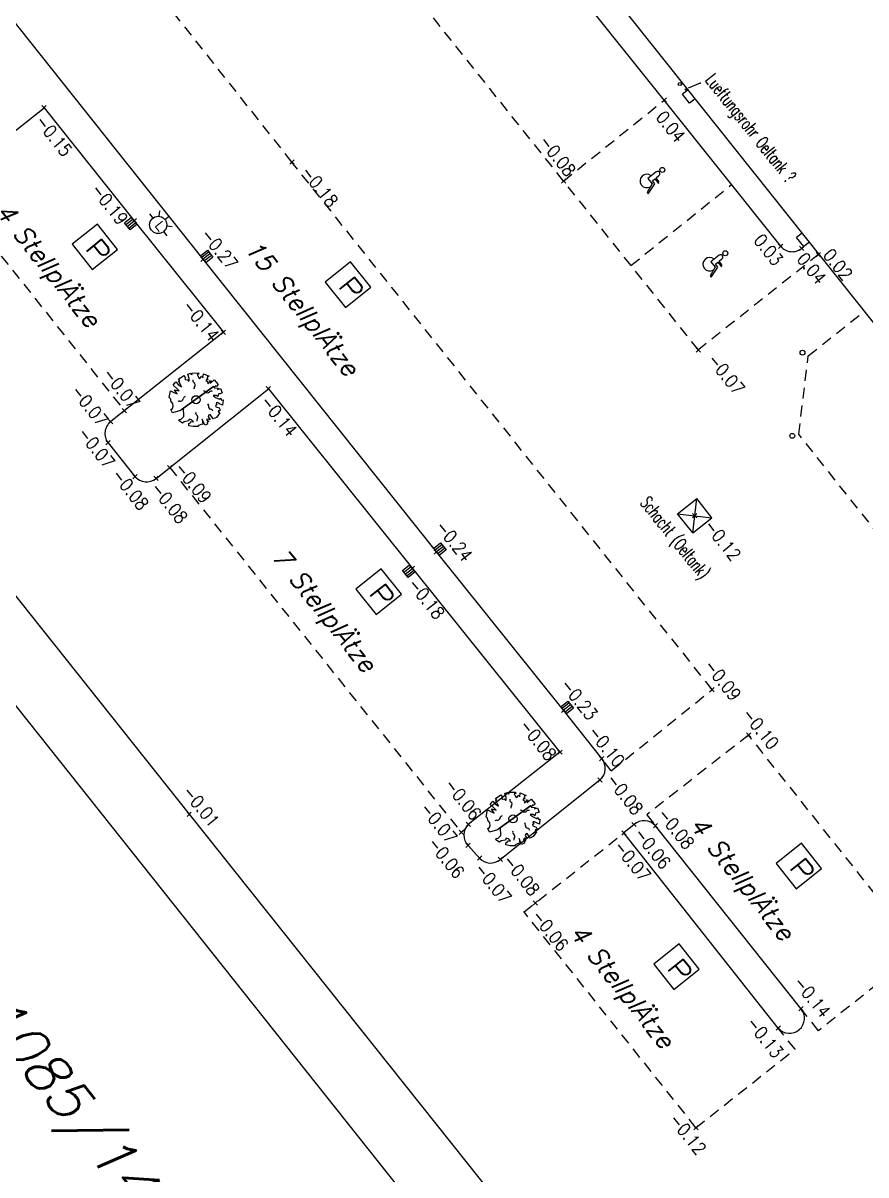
# Model space of a CAD drawing. Extents: x 3463485 to 3463732, y 5485922 to 5486179.
# Drawn here: x 3463561.77 to 3463591.05, y 5486040.17 to 5486080.2 of the extents above; entities that cross this region are included whole.
import ezdxf

# ---------------------------------------------------------------- set-up
doc = ezdxf.new("R2010")
doc.units = 0
doc.linetypes.add('AUSGEZOGEN', pattern=[0])
doc.linetypes.add('GESTRICHELT1', pattern=[0.625, 0.375, -0.25])
for name, color, linetype in [('22', 2, 'AUSGEZOGEN'), ('AUFNAHME_270513', 2, 'AUSGEZOGEN'), ('FLST_NR', 2, 'AUSGEZOGEN'), ('GEBÄUDE_BESCHRIEB', 2, 'AUSGEZOGEN'), ('GRENZEN_FLURST_NR', 2, 'AUSGEZOGEN')]:
    doc.layers.add(name, color=color, linetype=linetype)
doc.styles.get("Standard").update_dxf_attribs({"font": 'ROMANS'})

msp = doc.modelspace()

# ---------------------------------------------------------------- linework, layer by layer
at = {"layer": '22', "color": 5}
for p, q in [((3463564.35302, 5486073.21481), (3463563.47257, 5486072.5145)), ((3463565.05333, 5486072.33436), (3463564.35302, 5486073.21481)), ((3463563.47257, 5486072.5145), (3463564.17288, 5486071.63405)), ((3463564.17288, 5486071.63405), (3463565.05333, 5486072.33436)), ((3463573.14469, 5486071.90231), (3463572.26424, 5486071.202)), ((3463573.845, 5486071.02186), (3463573.14469, 5486071.90231)), ((3463572.26424, 5486071.202), (3463572.96454, 5486070.32155)), ((3463572.96454, 5486070.32155), (3463573.845, 5486071.02186)), ((3463574.21406, 5486061.22868), (3463573.33361, 5486060.52838)), ((3463574.91437, 5486060.34823), (3463574.21406, 5486061.22868)), ((3463573.33361, 5486060.52838), (3463574.03392, 5486059.64793)), ((3463574.03392, 5486059.64793), (3463574.91437, 5486060.34823)), ((3463588.81136, 5486051.69397), (3463587.9309, 5486050.99367)), ((3463589.51166, 5486050.81352), (3463588.81136, 5486051.69397)), ((3463587.9309, 5486050.99367), (3463588.63121, 5486050.11322)), ((3463588.63121, 5486050.11322), (3463589.51166, 5486050.81352)), ((3463584.56136, 5486048.19397), (3463583.6809, 5486047.49367)), ((3463585.26166, 5486047.31352), (3463584.56136, 5486048.19397)), ((3463583.6809, 5486047.49367), (3463584.38121, 5486046.61322)), ((3463584.38121, 5486046.61322), (3463585.26166, 5486047.31352))]:
    msp.add_line(p, q, dxfattribs=at)
at = {"layer": 'AUFNAHME_270513', "color": 1, "linetype": 'GESTRICHELT1'}
for p, q in [((3463571.10865, 5486075.37141, -0.183), (3463561.84597, 5486087.07949)), ((3463580.54535, 5486074.71373), (3463574.38695, 5486082.43063)), ((3463580.54535, 5486074.71373), (3463584.04283, 5486077.52627, 0.036)), ((3463585.70774, 5486057.03931, -0.094), (3463571.10865, 5486075.37141, -0.183)), ((3463559.06748, 5486074.55167, -0.101), (3463565.28931, 5486066.72933, -0.071)), ((3463585.22843, 5486068.84525, -0.074), (3463580.54535, 5486074.71373)), ((3463582.88689, 5486071.77949), (3463586.3815, 5486074.58972)), ((3463589.4164, 5486072.17121), (3463585.22843, 5486068.84525, -0.074)), ((3463589.04849, 5486068.63694), (3463590.99689, 5486070.18415)), ((3463588.71615, 5486065.91277), (3463589.04849, 5486068.63694)), ((3463593.09091, 5486060.4036), (3463588.71615, 5486065.91277)), ((3463566.86175, 5486064.754), (3463576.99141, 5486052.07158, -0.069)), ((3463582.20504, 5486054.21769), (3463585.70774, 5486057.03931, -0.094)), ((3463586.97329, 5486055.45464), (3463583.43262, 5486052.68846)), ((3463592.92479, 5486047.97055, -0.17), (3463586.97329, 5486055.45464)), ((3463582.20504, 5486054.21769), (3463581.87346, 5486054.63737, -0.104)), ((3463583.43262, 5486052.68846), (3463583.73957, 5486052.30246, -0.075)), ((3463577.11721, 5486052.17206), (3463576.99141, 5486052.07158, -0.069)), ((3463579.17434, 5486049.30622), (3463582.64002, 5486052.05271, -0.069)), ((3463585.14495, 5486041.80936, -0.12), (3463579.17434, 5486049.30622)), ((3463592.92479, 5486047.97055, -0.17), (3463589.40245, 5486045.18106)), ((3463589.40245, 5486045.18106), (3463588.79157, 5486045.94927, -0.137)), ((3463588.58597, 5486044.53446), (3463588.00145, 5486045.27354, -0.129)), ((3463585.14495, 5486041.80936, -0.12), (3463588.58597, 5486044.53446))]:
    msp.add_line(p, q, dxfattribs=at)
at = {"layer": 'AUFNAHME_270513', "color": 1}
for p, q in [((3463568.02392, 5486071.99658), (3463558.7477, 5486083.66706)), ((3463584.04283, 5486077.52627, 0.036), (3463579.41979, 5486083.30321)), ((3463585.2955, 5486078.11442), (3463584.87883, 5486077.94255)), ((3463584.86908, 5486077.8883), (3463584.67342, 5486077.73267)), ((3463584.92242, 5486077.41962), (3463584.67342, 5486077.73267)), ((3463559.35325, 5486074.76107, -0.088), (3463562.49876, 5486077.25788, -0.154)), ((3463562.42376, 5486077.18288), (3463562.57376, 5486077.33288)), ((3463562.57376, 5486077.18288), (3463562.42376, 5486077.33288)), ((3463562.49876, 5486077.25788, -0.154), (3463565.63243, 5486073.33095, -0.193)), ((3463583.96783, 5486077.45127), (3463584.11783, 5486077.60127)), ((3463584.11783, 5486077.45127), (3463583.96783, 5486077.60127)), ((3463588.08968, 5486072.44483, 0.027), (3463584.04283, 5486077.52627, 0.036)), ((3463585.11808, 5486077.57525), (3463584.92242, 5486077.41962)), ((3463571.03365, 5486075.29641), (3463571.18365, 5486075.44641)), ((3463571.18365, 5486075.29641), (3463571.03365, 5486075.44641)), ((3463583.76198, 5486075.03449), (3463583.47216, 5486074.80397)), ((3463583.75924, 5486074.82295), (3463583.85855, 5486074.90194)), ((3463583.85103, 5486074.699), (3463583.75924, 5486074.82295)), ((3463580.47035, 5486074.63873), (3463580.62035, 5486074.78873)), ((3463580.62035, 5486074.63873), (3463580.47035, 5486074.78873)), ((3463583.61904, 5486074.61931), (3463583.44837, 5486074.31037)), ((3463583.47216, 5486074.80397), (3463583.61904, 5486074.61931)), ((3463583.48427, 5486074.26523), (3463583.71947, 5486074.61813)), ((3463583.6351, 5486074.72421), (3463583.7141, 5486074.78704)), ((3463583.71947, 5486074.61813), (3463583.6351, 5486074.72421)), ((3463583.7141, 5486074.78704), (3463583.83976, 5486074.62905)), ((3463583.83976, 5486074.62905), (3463583.85483, 5486074.67594)), ((3463583.44837, 5486074.31037), (3463583.48427, 5486074.26523)), ((3463566.49638, 5486073.48675), (3463566.51761, 5486073.67304)), ((3463565.29081, 5486073.25767), (3463565.53479, 5486073.45294)), ((3463565.48608, 5486073.01369), (3463565.29081, 5486073.25767)), ((3463565.33963, 5486073.19668), (3463565.58361, 5486073.39194)), ((3463565.38845, 5486073.13568), (3463565.63243, 5486073.33095)), ((3463565.43726, 5486073.07469), (3463565.68124, 5486073.26995)), ((3463565.73006, 5486073.20896), (3463565.48608, 5486073.01369)), ((3463565.63243, 5486073.33095), (3463565.53479, 5486073.45294)), ((3463565.55743, 5486073.25595), (3463565.70743, 5486073.40595)), ((3463565.70743, 5486073.25595), (3463565.55743, 5486073.40595)), ((3463565.63243, 5486073.33095, -0.193), (3463568.73111, 5486069.45925)), ((3463565.63243, 5486073.33095), (3463565.73006, 5486073.20896)), ((3463566.15894, 5486073.57021), (3463566.27566, 5486073.42347)), ((3463566.69719, 5486073.37543), (3463566.84394, 5486073.49215)), ((3463566.64915, 5486072.95389), (3463566.76587, 5486072.80715)), ((3463566.76048, 5486073.15471), (3463566.94677, 5486073.13348)), ((3463588.83499, 5486072.90219), (3463588.63933, 5486072.74657)), ((3463588.01468, 5486072.36983), (3463588.16468, 5486072.51983)), ((3463588.16468, 5486072.36983), (3463588.01468, 5486072.51983)), ((3463588.88833, 5486072.43352), (3463588.63933, 5486072.74657)), ((3463588.73944, 5486072.29719), (3463588.88944, 5486072.44719)), ((3463588.88944, 5486072.29719), (3463588.73944, 5486072.44719)), ((3463588.81444, 5486072.37219, 0.036), (3463588.88957, 5486072.43195)), ((3463589.08398, 5486072.58914), (3463588.88833, 5486072.43352)), ((3463567.92669, 5486072.11889), (3463568.17133, 5486072.31334)), ((3463568.02392, 5486071.99658), (3463567.92669, 5486072.11889)), ((3463567.94892, 5486071.92158), (3463568.09892, 5486072.07158)), ((3463568.09892, 5486071.92158), (3463567.94892, 5486072.07158)), ((3463568.21994, 5486072.25218), (3463567.9753, 5486072.05774)), ((3463568.26855, 5486072.19102), (3463568.02392, 5486071.99658)), ((3463568.31716, 5486072.12986), (3463568.07253, 5486071.93542)), ((3463568.36578, 5486072.06871), (3463568.12114, 5486071.87426)), ((3463568.17133, 5486072.31334), (3463568.36578, 5486072.06871)), ((3463585.94948, 5486072.13866), (3463585.65966, 5486071.90814)), ((3463589.32496, 5486072.08315), (3463589.47496, 5486072.23315)), ((3463589.47496, 5486072.08315), (3463589.32496, 5486072.23315)), ((3463576.1282, 5486061.82039), (3463568.02392, 5486071.99658)), ((3463568.02392, 5486071.99658), (3463568.12114, 5486071.87426)), ((3463585.80654, 5486071.72348), (3463585.63587, 5486071.41454)), ((3463585.65966, 5486071.90814), (3463585.80654, 5486071.72348)), ((3463585.67177, 5486071.3694), (3463585.90697, 5486071.72229)), ((3463585.8226, 5486071.82838), (3463585.9016, 5486071.89121)), ((3463585.90697, 5486071.72229), (3463585.8226, 5486071.82838)), ((3463585.9016, 5486071.89121), (3463586.02726, 5486071.73322)), ((3463585.94674, 5486071.92711), (3463586.04605, 5486072.0061)), ((3463586.03853, 5486071.80317), (3463585.94674, 5486071.92711)), ((3463586.02726, 5486071.73322), (3463586.04233, 5486071.78011)), ((3463585.63587, 5486071.41454), (3463585.67177, 5486071.3694)), ((3463568.73111, 5486069.45925, -0.137), (3463564.81441, 5486066.35288, -0.074)), ((3463568.65611, 5486069.38425), (3463568.80611, 5486069.53425)), ((3463568.80611, 5486069.38425), (3463568.65611, 5486069.53425)), ((3463585.15343, 5486068.77025), (3463585.30343, 5486068.92025)), ((3463585.30343, 5486068.77025), (3463585.15343, 5486068.92025)), ((3463567.49395, 5486068.00578), (3463567.58531, 5486068.02971)), ((3463567.54052, 5486067.85051), (3463567.49395, 5486068.00578)), ((3463567.58531, 5486068.02971), (3463567.60623, 5486067.99262)), ((3463567.60623, 5486067.99262), (3463567.61213, 5486068.01166)), ((3463567.61213, 5486068.01166), (3463567.63287, 5486067.97482)), ((3463567.63027, 5486068.03795), (3463567.85929, 5486068.04585)), ((3463567.64163, 5486068.01048), (3463567.63027, 5486068.03795)), ((3463567.63287, 5486067.97482), (3463567.64163, 5486068.01048)), ((3463567.85929, 5486068.04585), (3463567.87156, 5486067.99574)), ((3463568.01106, 5486067.87742), (3463568.0311, 5486068.01434)), ((3463568.0311, 5486068.01434), (3463568.23726, 5486067.92863)), ((3463566.98556, 5486067.61476), (3463567.07166, 5486067.72974)), ((3463567.12576, 5486067.48755), (3463566.98556, 5486067.61476)), ((3463567.07166, 5486067.72974), (3463567.15776, 5486067.64028)), ((3463567.15776, 5486067.64028), (3463567.27625, 5486067.55484)), ((3463567.16738, 5486067.82435), (3463567.35813, 5486067.95078)), ((3463567.21371, 5486067.76526), (3463567.16738, 5486067.82435)), ((3463567.17707, 5486067.75484), (3463567.21371, 5486067.76526)), ((3463567.27625, 5486067.55484), (3463567.17707, 5486067.75484)), ((3463567.35813, 5486067.95078), (3463567.41248, 5486067.86441)), ((3463567.41248, 5486067.86441), (3463567.3829, 5486067.83807)), ((3463567.3829, 5486067.83807), (3463567.42019, 5486067.79941)), ((3463567.42019, 5486067.79941), (3463567.47605, 5486067.8139)), ((3463567.47605, 5486067.8139), (3463567.51606, 5486067.76243)), ((3463567.51606, 5486067.76243), (3463567.53921, 5486067.76587)), ((3463567.53921, 5486067.76587), (3463567.54052, 5486067.85051)), ((3463567.87156, 5486067.99574), (3463567.82086, 5486067.98771)), ((3463567.82086, 5486067.98771), (3463567.84925, 5486067.91436)), ((3463567.84925, 5486067.91436), (3463567.9028, 5486067.83998)), ((3463567.9028, 5486067.83998), (3463567.97565, 5486067.93488)), ((3463567.97565, 5486067.93488), (3463568.01106, 5486067.87742)), ((3463568.14864, 5486067.83603), (3463568.11812, 5486067.76339)), ((3463568.11812, 5486067.76339), (3463568.17903, 5486067.74134)), ((3463568.19107, 5486067.7921), (3463568.14864, 5486067.83603)), ((3463568.1889, 5486067.91484), (3463568.1601, 5486067.88163)), ((3463568.1601, 5486067.88163), (3463568.19107, 5486067.7921)), ((3463568.17903, 5486067.74134), (3463568.18226, 5486067.66904)), ((3463568.18226, 5486067.66904), (3463568.24475, 5486067.72343)), ((3463568.23726, 5486067.92863), (3463568.1889, 5486067.91484)), ((3463568.24475, 5486067.72343), (3463568.28416, 5486067.78566)), ((3463568.26646, 5486067.67144), (3463568.41144, 5486067.80205)), ((3463568.30269, 5486067.74237), (3463568.26646, 5486067.67144)), ((3463568.28416, 5486067.78566), (3463568.30269, 5486067.74237)), ((3463568.41144, 5486067.80205), (3463568.55078, 5486067.64105)), ((3463568.55078, 5486067.64105), (3463568.48787, 5486067.57583)), ((3463566.38745, 5486064.37519, -0.082), (3463570.29201, 5486067.49362, -0.138)), ((3463566.84227, 5486067.18607), (3463566.89318, 5486067.42512)), ((3463566.89318, 5486067.42512), (3463567.00325, 5486067.3639)), ((3463567.00325, 5486067.3639), (3463567.12252, 5486067.31278)), ((3463567.12252, 5486067.31278), (3463567.03462, 5486067.45623)), ((3463567.03462, 5486067.45623), (3463567.18779, 5486067.41897)), ((3463567.18779, 5486067.41897), (3463567.12576, 5486067.48755)), ((3463568.47625, 5486067.26276), (3463568.37666, 5486067.2609)), ((3463568.37666, 5486067.2609), (3463568.45073, 5486067.1913)), ((3463568.44515, 5486067.55932), (3463568.38353, 5486067.57052)), ((3463568.38353, 5486067.57052), (3463568.41276, 5486067.5526)), ((3463568.41276, 5486067.5526), (3463568.40432, 5486067.51968)), ((3463568.40432, 5486067.51968), (3463568.5506, 5486067.51343)), ((3463568.44972, 5486067.5979), (3463568.44515, 5486067.55932)), ((3463568.48787, 5486067.57583), (3463568.44972, 5486067.5979)), ((3463568.53699, 5486067.22247), (3463568.47625, 5486067.26276)), ((3463568.5506, 5486067.51343), (3463568.52439, 5486067.46638)), ((3463568.52439, 5486067.46638), (3463568.63097, 5486067.49845)), ((3463568.56303, 5486067.31681), (3463568.53699, 5486067.22247)), ((3463568.6187, 5486067.31741), (3463568.56303, 5486067.31681)), ((3463568.68403, 5486067.34844), (3463568.6187, 5486067.31741)), ((3463568.63097, 5486067.49845), (3463568.68403, 5486067.34844)), ((3463570.21701, 5486067.41862), (3463570.36701, 5486067.56862)), ((3463570.36701, 5486067.41862), (3463570.21701, 5486067.56862)), ((3463570.29201, 5486067.49362, -0.138), (3463575.29214, 5486061.2474)), ((3463565.21431, 5486066.65433), (3463565.36431, 5486066.80433)), ((3463565.36431, 5486066.65433), (3463565.21431, 5486066.80433)), ((3463566.8973, 5486067.1355), (3463566.84227, 5486067.18607)), ((3463566.90198, 5486067.06686), (3463566.8973, 5486067.1355)), ((3463566.90145, 5486066.77642), (3463566.96013, 5486066.80864)), ((3463566.96976, 5486066.97851), (3463566.90198, 5486067.06686)), ((3463566.96013, 5486066.80864), (3463566.98017, 5486066.88698)), ((3463566.98017, 5486066.88698), (3463566.96976, 5486066.97851)), ((3463567.34174, 5486066.81519), (3463567.23932, 5486066.73373)), ((3463567.35527, 5486066.53148), (3463567.34174, 5486066.81519)), ((3463568.45073, 5486067.1913), (3463568.59743, 5486067.1308)), ((3463568.49645, 5486066.9338), (3463568.45247, 5486066.91379)), ((3463568.45247, 5486066.91379), (3463568.46607, 5486066.86846)), ((3463568.46607, 5486066.86846), (3463568.58446, 5486066.82786)), ((3463568.5223, 5486067.01426), (3463568.47149, 5486067.00754)), ((3463568.47149, 5486067.00754), (3463568.49645, 5486066.9338)), ((3463568.59447, 5486066.97059), (3463568.5223, 5486067.01426)), ((3463568.58446, 5486066.82786), (3463568.60858, 5486066.78341)), ((3463568.69524, 5486066.92372), (3463568.59447, 5486066.97059)), ((3463568.59743, 5486067.1308), (3463568.63612, 5486067.16531)), ((3463568.63612, 5486067.16531), (3463568.65698, 5486067.09829)), ((3463568.65698, 5486067.09829), (3463568.7143, 5486067.10329)), ((3463568.7143, 5486067.10329), (3463568.69524, 5486066.92372)), ((3463564.73941, 5486066.27788), (3463564.88941, 5486066.42788)), ((3463564.88941, 5486066.27788), (3463564.73941, 5486066.42788)), ((3463566.96037, 5486066.65124), (3463566.90145, 5486066.77642)), ((3463567.23932, 5486066.73373), (3463566.96037, 5486066.65124)), ((3463567.17899, 5486066.38984), (3463567.19057, 5486066.42793)), ((3463567.19057, 5486066.42793), (3463567.26443, 5486066.44175)), ((3463567.26443, 5486066.44175), (3463567.35527, 5486066.53148)), ((3463567.53529, 5486066.44007), (3463567.51712, 5486066.3782)), ((3463567.61727, 5486066.41544), (3463567.53529, 5486066.44007)), ((3463567.69272, 5486066.34568), (3463567.61727, 5486066.41544)), ((3463568.07758, 5486066.22403), (3463567.99464, 5486066.43359)), ((3463567.99464, 5486066.43359), (3463568.01034, 5486066.2664)), ((3463568.19079, 5486066.438), (3463568.14561, 5486066.42203)), ((3463568.14561, 5486066.42203), (3463568.21983, 5486066.35442)), ((3463568.26736, 5486066.41468), (3463568.19079, 5486066.438)), ((3463568.21221, 5486066.57108), (3463568.1954, 5486066.53338)), ((3463568.1954, 5486066.53338), (3463568.26736, 5486066.41468)), ((3463568.26971, 5486066.59998), (3463568.21221, 5486066.57108)), ((3463568.37702, 5486066.44388), (3463568.26971, 5486066.59998)), ((3463568.48269, 5486066.49499), (3463568.37702, 5486066.44388)), ((3463568.59839, 5486066.66036), (3463568.48269, 5486066.49499)), ((3463568.60248, 5486066.7299), (3463568.54803, 5486066.72776)), ((3463568.54803, 5486066.72776), (3463568.55433, 5486066.6916)), ((3463568.55433, 5486066.6916), (3463568.59839, 5486066.66036)), ((3463568.60858, 5486066.78341), (3463568.60248, 5486066.7299)), ((3463567.30365, 5486066.30266), (3463567.17899, 5486066.38984)), ((3463567.36466, 5486066.34554), (3463567.30365, 5486066.30266)), ((3463567.51712, 5486066.3782), (3463567.36466, 5486066.34554)), ((3463567.52395, 5486066.20923), (3463567.5315, 5486066.28482)), ((3463567.68116, 5486066.17938), (3463567.52395, 5486066.20923)), ((3463567.5315, 5486066.28482), (3463567.5819, 5486066.31244)), ((3463567.5819, 5486066.31244), (3463567.59788, 5486066.3551)), ((3463567.59788, 5486066.3551), (3463567.69272, 5486066.34568)), ((3463567.84445, 5486066.17692), (3463567.68116, 5486066.17938)), ((3463567.86408, 5486066.21495), (3463567.84445, 5486066.17692)), ((3463567.95357, 5486066.25618), (3463567.86408, 5486066.21495)), ((3463568.01034, 5486066.2664), (3463567.95357, 5486066.25618)), ((3463568.1811, 5486066.26612), (3463568.07758, 5486066.22403)), ((3463568.21983, 5486066.35442), (3463568.1658, 5486066.32593)), ((3463568.1658, 5486066.32593), (3463568.1811, 5486066.26612)), ((3463564.64894, 5486065.54021), (3463564.79894, 5486065.69021)), ((3463564.79894, 5486065.54021), (3463564.64894, 5486065.69021)), ((3463564.72394, 5486065.61521, -0.066), (3463565.65565, 5486064.44222)), ((3463557.53647, 5486065.27641), (3463567.53885, 5486052.7026)), ((3463566.78564, 5486064.68039), (3463566.93564, 5486064.83039)), ((3463566.93564, 5486064.68039), (3463566.78564, 5486064.83039)), ((3463565.58065, 5486064.36722), (3463565.73065, 5486064.51722)), ((3463565.73065, 5486064.36722), (3463565.58065, 5486064.51722)), ((3463566.31245, 5486064.30019), (3463566.46245, 5486064.45019)), ((3463566.46245, 5486064.30019), (3463566.31245, 5486064.45019)), ((3463584.50491, 5486063.14599), (3463585.17014, 5486063.67511)), ((3463585.03403, 5486062.48076), (3463585.17014, 5486063.67511)), ((3463585.69926, 5486063.00988), (3463585.17014, 5486063.67511)), ((3463585.03403, 5486062.48076), (3463584.50491, 5486063.14599)), ((3463584.50491, 5486063.14599), (3463585.69926, 5486063.00988)), ((3463585.02708, 5486063.00293), (3463585.17708, 5486063.15293)), ((3463585.17708, 5486063.00293), (3463585.02708, 5486063.15293)), ((3463585.03403, 5486062.48076), (3463585.69926, 5486063.00988)), ((3463576.03086, 5486061.94261), (3463576.27531, 5486062.13729)), ((3463576.32398, 5486062.07618), (3463576.07953, 5486061.8815)), ((3463576.37265, 5486062.01507), (3463576.1282, 5486061.82039)), ((3463576.27531, 5486062.13729), (3463576.46999, 5486061.89284)), ((3463576.1282, 5486061.82039), (3463576.03086, 5486061.94261)), ((3463576.0532, 5486061.74539), (3463576.2032, 5486061.89539)), ((3463576.2032, 5486061.74539), (3463576.0532, 5486061.89539)), ((3463580.5468, 5486056.31654), (3463576.1282, 5486061.82039)), ((3463576.1282, 5486061.82039), (3463576.22554, 5486061.69816)), ((3463576.42132, 5486061.95396), (3463576.17687, 5486061.75928)), ((3463576.46999, 5486061.89284), (3463576.22554, 5486061.69816)), ((3463574.95063, 5486061.17365), (3463575.19434, 5486061.36925)), ((3463574.99953, 5486061.11272), (3463575.24324, 5486061.30833)), ((3463575.04843, 5486061.05179), (3463575.29214, 5486061.2474)), ((3463575.29214, 5486061.2474), (3463575.19434, 5486061.36925)), ((3463575.21714, 5486061.1724), (3463575.36714, 5486061.3224)), ((3463575.36714, 5486061.1724), (3463575.21714, 5486061.3224)), ((3463575.29214, 5486061.2474), (3463580.4173, 5486054.86167)), ((3463575.29214, 5486061.2474), (3463575.38994, 5486061.12554)), ((3463575.14623, 5486060.92994), (3463574.95063, 5486061.17365)), ((3463575.09733, 5486060.99087), (3463575.34104, 5486061.18647)), ((3463575.38994, 5486061.12554), (3463575.14623, 5486060.92994)), ((3463585.63274, 5486056.96431), (3463585.78274, 5486057.11431)), ((3463585.78274, 5486056.96431), (3463585.63274, 5486057.11431)), ((3463580.44898, 5486056.43839), (3463580.69267, 5486056.63402)), ((3463580.5468, 5486056.31654), (3463580.44898, 5486056.43839)), ((3463580.4718, 5486056.24154), (3463580.6218, 5486056.39154)), ((3463580.6218, 5486056.24154), (3463580.4718, 5486056.39154)), ((3463580.74158, 5486056.5731), (3463580.49789, 5486056.37746)), ((3463580.79049, 5486056.51218), (3463580.5468, 5486056.31654)), ((3463580.8394, 5486056.45126), (3463580.59571, 5486056.25562)), ((3463580.69267, 5486056.63402), (3463580.8883, 5486056.39034)), ((3463581.87346, 5486054.63737, -0.104), (3463580.5468, 5486056.31654)), ((3463580.5468, 5486056.31654), (3463580.64462, 5486056.1947)), ((3463580.8883, 5486056.39034), (3463580.64462, 5486056.1947)), ((3463586.89829, 5486055.37964), (3463587.04829, 5486055.52964)), ((3463587.04829, 5486055.37964), (3463586.89829, 5486055.52964)), ((3463580.4173, 5486054.86167), (3463577.23598, 5486052.35045)), ((3463580.3423, 5486054.78667), (3463580.4923, 5486054.93667)), ((3463580.4923, 5486054.78667), (3463580.3423, 5486054.93667)), ((3463581.79846, 5486054.56237), (3463581.94846, 5486054.71237)), ((3463581.94846, 5486054.56237), (3463581.79846, 5486054.71237)), ((3463578.34374, 5486051.13604, -0.075), (3463581.81, 5486053.89947, -0.08)), ((3463581.735, 5486053.82447), (3463581.885, 5486053.97447)), ((3463581.885, 5486053.82447), (3463581.735, 5486053.97447)), ((3463578.1786, 5486053.25433), (3463578.36935, 5486053.38076)), ((3463578.22492, 5486053.19524), (3463578.1786, 5486053.25433)), ((3463578.18829, 5486053.18482), (3463578.22492, 5486053.19524)), ((3463578.36935, 5486053.38076), (3463578.4237, 5486053.29438)), ((3463578.4237, 5486053.29438), (3463578.39411, 5486053.26804)), ((3463578.39411, 5486053.26804), (3463578.43141, 5486053.22939)), ((3463578.43141, 5486053.22939), (3463578.48727, 5486053.24388)), ((3463578.48727, 5486053.24388), (3463578.52727, 5486053.1924)), ((3463578.50517, 5486053.43576), (3463578.59653, 5486053.45969)), ((3463578.55173, 5486053.28049), (3463578.50517, 5486053.43576)), ((3463578.52727, 5486053.1924), (3463578.55043, 5486053.19585)), ((3463578.55043, 5486053.19585), (3463578.55173, 5486053.28049)), ((3463578.59653, 5486053.45969), (3463578.61745, 5486053.4226)), ((3463578.61745, 5486053.4226), (3463578.62335, 5486053.44164)), ((3463578.62335, 5486053.44164), (3463578.64409, 5486053.40479)), ((3463578.64149, 5486053.46793), (3463578.87051, 5486053.47583)), ((3463578.65284, 5486053.44046), (3463578.64149, 5486053.46793)), ((3463578.64409, 5486053.40479), (3463578.65284, 5486053.44046)), ((3463578.88277, 5486053.42572), (3463578.83208, 5486053.41769)), ((3463578.83208, 5486053.41769), (3463578.86047, 5486053.34434)), ((3463578.86047, 5486053.34434), (3463578.91402, 5486053.26996)), ((3463578.87051, 5486053.47583), (3463578.88277, 5486053.42572)), ((3463578.91402, 5486053.26996), (3463578.98686, 5486053.36486)), ((3463578.98686, 5486053.36486), (3463579.02228, 5486053.3074)), ((3463579.02228, 5486053.3074), (3463579.04232, 5486053.44432)), ((3463579.04232, 5486053.44432), (3463579.24847, 5486053.35861)), ((3463579.15986, 5486053.266), (3463579.12934, 5486053.19337)), ((3463579.12934, 5486053.19337), (3463579.19025, 5486053.17132)), ((3463579.20229, 5486053.22207), (3463579.15986, 5486053.266)), ((3463579.20012, 5486053.34482), (3463579.17131, 5486053.31161)), ((3463579.17131, 5486053.31161), (3463579.20229, 5486053.22207)), ((3463579.24847, 5486053.35861), (3463579.20012, 5486053.34482)), ((3463579.25597, 5486053.15341), (3463579.29538, 5486053.21564)), ((3463579.27767, 5486053.10141), (3463579.42265, 5486053.23202)), ((3463579.29538, 5486053.21564), (3463579.3139, 5486053.17235)), ((3463579.42265, 5486053.23202), (3463579.562, 5486053.07103)), ((3463577.85349, 5486052.61605), (3463577.9044, 5486052.8551)), ((3463577.9044, 5486052.8551), (3463578.01447, 5486052.79388)), ((3463577.99678, 5486053.04474), (3463578.08287, 5486053.15972)), ((3463578.13698, 5486052.91753), (3463577.99678, 5486053.04474)), ((3463578.01447, 5486052.79388), (3463578.13374, 5486052.74275)), ((3463578.13374, 5486052.74275), (3463578.04584, 5486052.88621)), ((3463578.04584, 5486052.88621), (3463578.19901, 5486052.84895)), ((3463578.08287, 5486053.15972), (3463578.16898, 5486053.07026)), ((3463578.19901, 5486052.84895), (3463578.13698, 5486052.91753)), ((3463578.16898, 5486053.07026), (3463578.28747, 5486052.98482)), ((3463578.28747, 5486052.98482), (3463578.18829, 5486053.18482)), ((3463579.19025, 5486053.17132), (3463579.19348, 5486053.09902)), ((3463579.19348, 5486053.09902), (3463579.25597, 5486053.15341)), ((3463579.3139, 5486053.17235), (3463579.27767, 5486053.10141)), ((3463579.45637, 5486052.9893), (3463579.39475, 5486053.0005)), ((3463579.39475, 5486053.0005), (3463579.42398, 5486052.98258)), ((3463579.42398, 5486052.98258), (3463579.41554, 5486052.94966)), ((3463579.41554, 5486052.94966), (3463579.56182, 5486052.94341)), ((3463579.46094, 5486053.02788), (3463579.45637, 5486052.9893)), ((3463579.49908, 5486053.00581), (3463579.46094, 5486053.02788)), ((3463579.562, 5486053.07103), (3463579.49908, 5486053.00581)), ((3463579.56182, 5486052.94341), (3463579.53561, 5486052.89636)), ((3463579.53561, 5486052.89636), (3463579.64219, 5486052.92843)), ((3463579.64219, 5486052.92843), (3463579.69524, 5486052.77842)), ((3463567.46385, 5486052.6276), (3463567.61385, 5486052.7776)), ((3463567.61385, 5486052.6276), (3463567.46385, 5486052.7776)), ((3463567.53885, 5486052.7026), (3463579.30793, 5486037.92691)), ((3463577.16098, 5486052.27545), (3463577.31098, 5486052.42545)), ((3463577.31098, 5486052.27545), (3463577.16098, 5486052.42545)), ((3463577.90851, 5486052.56548), (3463577.85349, 5486052.61605)), ((3463577.9132, 5486052.49684), (3463577.90851, 5486052.56548)), ((3463577.98097, 5486052.40849), (3463577.9132, 5486052.49684)), ((3463577.99139, 5486052.31695), (3463577.98097, 5486052.40849)), ((3463579.48747, 5486052.69273), (3463579.38787, 5486052.69088)), ((3463579.38787, 5486052.69088), (3463579.46195, 5486052.62128)), ((3463579.46195, 5486052.62128), (3463579.60865, 5486052.56077)), ((3463579.53352, 5486052.44423), (3463579.48271, 5486052.43751)), ((3463579.48271, 5486052.43751), (3463579.50767, 5486052.36378)), ((3463579.54821, 5486052.65245), (3463579.48747, 5486052.69273)), ((3463579.60568, 5486052.40056), (3463579.53352, 5486052.44423)), ((3463579.57425, 5486052.74679), (3463579.54821, 5486052.65245)), ((3463579.62992, 5486052.74739), (3463579.57425, 5486052.74679)), ((3463579.70646, 5486052.3537), (3463579.60568, 5486052.40056)), ((3463579.60865, 5486052.56077), (3463579.64733, 5486052.59529)), ((3463579.69524, 5486052.77842), (3463579.62992, 5486052.74739)), ((3463579.64733, 5486052.59529), (3463579.66819, 5486052.52827)), ((3463579.66819, 5486052.52827), (3463579.72551, 5486052.53327)), ((3463579.72551, 5486052.53327), (3463579.70646, 5486052.3537)), ((3463582.92099, 5486052.27235), (3463583.07099, 5486052.42235)), ((3463583.07099, 5486052.27235), (3463582.92099, 5486052.42235)), ((3463576.91641, 5486051.99658), (3463577.06641, 5486052.14658)), ((3463577.06641, 5486051.99658), (3463576.91641, 5486052.14658)), ((3463577.91266, 5486052.2064), (3463577.97134, 5486052.23862)), ((3463577.97159, 5486052.08122), (3463577.91266, 5486052.2064)), ((3463577.97134, 5486052.23862), (3463577.99139, 5486052.31695)), ((3463578.25054, 5486052.16371), (3463577.97159, 5486052.08122)), ((3463578.35295, 5486052.24517), (3463578.25054, 5486052.16371)), ((3463578.36649, 5486051.96146), (3463578.35295, 5486052.24517)), ((3463579.22343, 5486052.00106), (3463579.20662, 5486051.96336)), ((3463579.28093, 5486052.02995), (3463579.22343, 5486052.00106)), ((3463579.38824, 5486051.87386), (3463579.28093, 5486052.02995)), ((3463579.50767, 5486052.36378), (3463579.46369, 5486052.34377)), ((3463579.46369, 5486052.34377), (3463579.47728, 5486052.29844)), ((3463579.47728, 5486052.29844), (3463579.59567, 5486052.25784)), ((3463579.6096, 5486052.09034), (3463579.4939, 5486051.92497)), ((3463579.6137, 5486052.15988), (3463579.55925, 5486052.15774)), ((3463579.55925, 5486052.15774), (3463579.56555, 5486052.12158)), ((3463579.56555, 5486052.12158), (3463579.6096, 5486052.09034)), ((3463579.59567, 5486052.25784), (3463579.6198, 5486052.21339)), ((3463579.6198, 5486052.21339), (3463579.6137, 5486052.15988)), ((3463582.56502, 5486051.97771), (3463582.71502, 5486052.12771)), ((3463582.71502, 5486051.97771), (3463582.56502, 5486052.12771)), ((3463582.99599, 5486052.34735, -0.063), (3463582.64002, 5486052.05271, -0.069)), ((3463588.00145, 5486045.27354, -0.129), (3463582.64002, 5486052.05271, -0.069)), ((3463583.66457, 5486052.22746), (3463583.81457, 5486052.37746)), ((3463583.81457, 5486052.22746), (3463583.66457, 5486052.37746)), ((3463588.79157, 5486045.94927, -0.137), (3463583.73957, 5486052.30246)), ((3463577.15298, 5486051.54332), (3463577.30298, 5486051.69332)), ((3463577.30298, 5486051.54332), (3463577.15298, 5486051.69332)), ((3463577.22798, 5486051.61832, -0.061), (3463577.62827, 5486051.17772, -0.068)), ((3463578.19021, 5486051.81982), (3463578.20179, 5486051.85791)), ((3463578.31487, 5486051.73264), (3463578.19021, 5486051.81982)), ((3463578.20179, 5486051.85791), (3463578.27564, 5486051.87173)), ((3463578.27564, 5486051.87173), (3463578.36649, 5486051.96146)), ((3463578.37588, 5486051.77551), (3463578.31487, 5486051.73264)), ((3463578.52833, 5486051.80818), (3463578.37588, 5486051.77551)), ((3463578.54651, 5486051.87005), (3463578.52833, 5486051.80818)), ((3463578.53517, 5486051.63921), (3463578.54271, 5486051.7148)), ((3463578.69238, 5486051.60936), (3463578.53517, 5486051.63921)), ((3463578.54271, 5486051.7148), (3463578.59312, 5486051.74242)), ((3463578.62849, 5486051.84542), (3463578.54651, 5486051.87005)), ((3463578.59312, 5486051.74242), (3463578.6091, 5486051.78508)), ((3463578.6091, 5486051.78508), (3463578.70394, 5486051.77566)), ((3463578.70394, 5486051.77566), (3463578.62849, 5486051.84542)), ((3463578.85567, 5486051.6069), (3463578.69238, 5486051.60936)), ((3463578.8753, 5486051.64493), (3463578.85567, 5486051.6069)), ((3463578.96479, 5486051.68616), (3463578.8753, 5486051.64493)), ((3463579.02155, 5486051.69637), (3463578.96479, 5486051.68616)), ((3463579.0888, 5486051.65401), (3463579.00586, 5486051.86357)), ((3463579.00586, 5486051.86357), (3463579.02155, 5486051.69637)), ((3463579.19231, 5486051.6961), (3463579.0888, 5486051.65401)), ((3463579.202, 5486051.86798), (3463579.15683, 5486051.852)), ((3463579.15683, 5486051.852), (3463579.23105, 5486051.78439)), ((3463579.23105, 5486051.78439), (3463579.17701, 5486051.75591)), ((3463579.17701, 5486051.75591), (3463579.19231, 5486051.6961)), ((3463579.27858, 5486051.84466), (3463579.202, 5486051.86798)), ((3463579.20662, 5486051.96336), (3463579.27858, 5486051.84466)), ((3463579.4939, 5486051.92497), (3463579.38824, 5486051.87386)), ((3463577.55327, 5486051.10272), (3463577.70327, 5486051.25272)), ((3463577.70327, 5486051.10272), (3463577.55327, 5486051.25272)), ((3463578.26874, 5486051.06104), (3463578.41874, 5486051.21104)), ((3463578.41874, 5486051.06104), (3463578.26874, 5486051.21104)), ((3463579.49121, 5486049.54177), (3463579.64121, 5486049.69177)), ((3463579.64121, 5486049.54177), (3463579.49121, 5486049.69177)), ((3463588.71657, 5486045.87427), (3463588.86657, 5486046.02427)), ((3463588.86657, 5486045.87427), (3463588.71657, 5486046.02427)), ((3463587.92645, 5486045.19854), (3463588.07645, 5486045.34854)), ((3463588.07645, 5486045.19854), (3463587.92645, 5486045.34854)), ((3463585.06995, 5486041.73436), (3463585.21995, 5486041.88436)), ((3463585.21995, 5486041.73436), (3463585.06995, 5486041.88436))]:
    msp.add_line(p, q, dxfattribs=at)
at = {"layer": 'AUFNAHME_270513', "color": 15}
for p, q in [((3463567.49395, 5486068.00578), (3463567.58531, 5486068.02971)), ((3463567.54052, 5486067.85051), (3463567.49395, 5486068.00578)), ((3463567.58531, 5486068.02971), (3463567.60623, 5486067.99262)), ((3463567.60623, 5486067.99262), (3463567.61213, 5486068.01166)), ((3463567.61213, 5486068.01166), (3463567.63287, 5486067.97482)), ((3463567.63027, 5486068.03795), (3463567.85929, 5486068.04585)), ((3463567.64163, 5486068.01048), (3463567.63027, 5486068.03795)), ((3463567.63287, 5486067.97482), (3463567.64163, 5486068.01048)), ((3463567.85929, 5486068.04585), (3463567.87156, 5486067.99574)), ((3463568.01106, 5486067.87742), (3463568.0311, 5486068.01434)), ((3463568.0311, 5486068.01434), (3463568.23726, 5486067.92863)), ((3463566.98556, 5486067.61476), (3463567.07166, 5486067.72974)), ((3463567.12576, 5486067.48755), (3463566.98556, 5486067.61476)), ((3463567.07166, 5486067.72974), (3463567.15776, 5486067.64028)), ((3463567.15776, 5486067.64028), (3463567.27625, 5486067.55484)), ((3463567.16738, 5486067.82435), (3463567.35813, 5486067.95078)), ((3463567.21371, 5486067.76526), (3463567.16738, 5486067.82435)), ((3463567.17707, 5486067.75484), (3463567.21371, 5486067.76526)), ((3463567.27625, 5486067.55484), (3463567.17707, 5486067.75484)), ((3463567.35813, 5486067.95078), (3463567.41248, 5486067.86441)), ((3463567.41248, 5486067.86441), (3463567.3829, 5486067.83807)), ((3463567.3829, 5486067.83807), (3463567.42019, 5486067.79941)), ((3463567.42019, 5486067.79941), (3463567.47605, 5486067.8139)), ((3463567.47605, 5486067.8139), (3463567.51606, 5486067.76243)), ((3463567.51606, 5486067.76243), (3463567.53921, 5486067.76587)), ((3463567.53921, 5486067.76587), (3463567.54052, 5486067.85051)), ((3463567.87156, 5486067.99574), (3463567.82086, 5486067.98771)), ((3463567.82086, 5486067.98771), (3463567.84925, 5486067.91436)), ((3463567.84925, 5486067.91436), (3463567.9028, 5486067.83998)), ((3463567.9028, 5486067.83998), (3463567.97565, 5486067.93488)), ((3463567.97565, 5486067.93488), (3463568.01106, 5486067.87742)), ((3463568.14864, 5486067.83603), (3463568.11812, 5486067.76339)), ((3463568.11812, 5486067.76339), (3463568.17903, 5486067.74134)), ((3463568.19107, 5486067.7921), (3463568.14864, 5486067.83603)), ((3463568.1889, 5486067.91484), (3463568.1601, 5486067.88163)), ((3463568.1601, 5486067.88163), (3463568.19107, 5486067.7921)), ((3463568.17903, 5486067.74134), (3463568.18226, 5486067.66904)), ((3463568.18226, 5486067.66904), (3463568.24475, 5486067.72343)), ((3463568.23726, 5486067.92863), (3463568.1889, 5486067.91484)), ((3463568.24475, 5486067.72343), (3463568.28416, 5486067.78566)), ((3463568.26646, 5486067.67144), (3463568.41144, 5486067.80205)), ((3463568.30269, 5486067.74237), (3463568.26646, 5486067.67144)), ((3463568.28416, 5486067.78566), (3463568.30269, 5486067.74237)), ((3463568.41144, 5486067.80205), (3463568.55078, 5486067.64105)), ((3463568.55078, 5486067.64105), (3463568.48787, 5486067.57583)), ((3463566.84227, 5486067.18607), (3463566.89318, 5486067.42512)), ((3463566.89318, 5486067.42512), (3463567.00325, 5486067.3639)), ((3463567.00325, 5486067.3639), (3463567.12252, 5486067.31278)), ((3463567.12252, 5486067.31278), (3463567.03462, 5486067.45623)), ((3463567.03462, 5486067.45623), (3463567.18779, 5486067.41897)), ((3463567.18779, 5486067.41897), (3463567.12576, 5486067.48755)), ((3463568.38353, 5486067.57052), (3463567.34174, 5486066.81519)), ((3463567.34174, 5486066.81519), (3463568.38353, 5486067.57052)), ((3463568.47625, 5486067.26276), (3463568.37666, 5486067.2609)), ((3463568.37666, 5486067.2609), (3463568.45073, 5486067.1913)), ((3463568.44515, 5486067.55932), (3463568.38353, 5486067.57052)), ((3463568.38353, 5486067.57052), (3463568.41276, 5486067.5526)), ((3463568.41276, 5486067.5526), (3463568.40432, 5486067.51968)), ((3463568.40432, 5486067.51968), (3463568.5506, 5486067.51343)), ((3463568.44972, 5486067.5979), (3463568.44515, 5486067.55932)), ((3463568.48787, 5486067.57583), (3463568.44972, 5486067.5979)), ((3463568.53699, 5486067.22247), (3463568.47625, 5486067.26276)), ((3463568.5506, 5486067.51343), (3463568.52439, 5486067.46638)), ((3463568.52439, 5486067.46638), (3463568.63097, 5486067.49845)), ((3463568.56303, 5486067.31681), (3463568.53699, 5486067.22247)), ((3463568.6187, 5486067.31741), (3463568.56303, 5486067.31681)), ((3463568.68403, 5486067.34844), (3463568.6187, 5486067.31741)), ((3463568.63097, 5486067.49845), (3463568.68403, 5486067.34844)), ((3463566.8973, 5486067.1355), (3463566.84227, 5486067.18607)), ((3463566.90198, 5486067.06686), (3463566.8973, 5486067.1355)), ((3463566.90145, 5486066.77642), (3463566.96013, 5486066.80864)), ((3463566.96976, 5486066.97851), (3463566.90198, 5486067.06686)), ((3463566.96013, 5486066.80864), (3463566.98017, 5486066.88698)), ((3463566.98017, 5486066.88698), (3463566.96976, 5486066.97851)), ((3463567.34174, 5486066.81519), (3463567.23932, 5486066.73373)), ((3463567.35527, 5486066.53148), (3463567.34174, 5486066.81519)), ((3463568.45073, 5486067.1913), (3463568.59743, 5486067.1308)), ((3463568.49645, 5486066.9338), (3463568.45247, 5486066.91379)), ((3463568.45247, 5486066.91379), (3463568.46607, 5486066.86846)), ((3463568.46607, 5486066.86846), (3463568.58446, 5486066.82786)), ((3463568.5223, 5486067.01426), (3463568.47149, 5486067.00754)), ((3463568.47149, 5486067.00754), (3463568.49645, 5486066.9338)), ((3463568.59447, 5486066.97059), (3463568.5223, 5486067.01426)), ((3463568.58446, 5486066.82786), (3463568.60858, 5486066.78341)), ((3463568.69524, 5486066.92372), (3463568.59447, 5486066.97059)), ((3463568.59743, 5486067.1308), (3463568.63612, 5486067.16531)), ((3463568.63612, 5486067.16531), (3463568.65698, 5486067.09829)), ((3463568.65698, 5486067.09829), (3463568.7143, 5486067.10329)), ((3463568.7143, 5486067.10329), (3463568.69524, 5486066.92372)), ((3463566.96037, 5486066.65124), (3463566.90145, 5486066.77642)), ((3463567.23932, 5486066.73373), (3463566.96037, 5486066.65124)), ((3463567.17899, 5486066.38984), (3463567.19057, 5486066.42793)), ((3463567.19057, 5486066.42793), (3463567.26443, 5486066.44175)), ((3463567.26443, 5486066.44175), (3463567.35527, 5486066.53148)), ((3463567.53529, 5486066.44007), (3463567.51712, 5486066.3782)), ((3463567.61727, 5486066.41544), (3463567.53529, 5486066.44007)), ((3463567.69272, 5486066.34568), (3463567.61727, 5486066.41544)), ((3463568.07758, 5486066.22403), (3463567.99464, 5486066.43359)), ((3463567.99464, 5486066.43359), (3463568.01034, 5486066.2664)), ((3463568.19079, 5486066.438), (3463568.14561, 5486066.42203)), ((3463568.14561, 5486066.42203), (3463568.21983, 5486066.35442)), ((3463568.26736, 5486066.41468), (3463568.19079, 5486066.438)), ((3463568.21221, 5486066.57108), (3463568.1954, 5486066.53338)), ((3463568.1954, 5486066.53338), (3463568.26736, 5486066.41468)), ((3463568.26971, 5486066.59998), (3463568.21221, 5486066.57108)), ((3463568.37702, 5486066.44388), (3463568.26971, 5486066.59998)), ((3463568.48269, 5486066.49499), (3463568.37702, 5486066.44388)), ((3463568.59839, 5486066.66036), (3463568.48269, 5486066.49499)), ((3463568.60248, 5486066.7299), (3463568.54803, 5486066.72776)), ((3463568.54803, 5486066.72776), (3463568.55433, 5486066.6916)), ((3463568.55433, 5486066.6916), (3463568.59839, 5486066.66036)), ((3463568.60858, 5486066.78341), (3463568.60248, 5486066.7299)), ((3463567.30365, 5486066.30266), (3463567.17899, 5486066.38984)), ((3463567.36466, 5486066.34554), (3463567.30365, 5486066.30266)), ((3463567.51712, 5486066.3782), (3463567.36466, 5486066.34554)), ((3463567.52395, 5486066.20923), (3463567.5315, 5486066.28482)), ((3463567.68116, 5486066.17938), (3463567.52395, 5486066.20923)), ((3463567.5315, 5486066.28482), (3463567.5819, 5486066.31244)), ((3463567.5819, 5486066.31244), (3463567.59788, 5486066.3551)), ((3463567.59788, 5486066.3551), (3463567.69272, 5486066.34568)), ((3463567.84445, 5486066.17692), (3463567.68116, 5486066.17938)), ((3463567.86408, 5486066.21495), (3463567.84445, 5486066.17692)), ((3463567.95357, 5486066.25618), (3463567.86408, 5486066.21495)), ((3463568.01034, 5486066.2664), (3463567.95357, 5486066.25618)), ((3463568.1811, 5486066.26612), (3463568.07758, 5486066.22403)), ((3463568.21983, 5486066.35442), (3463568.1658, 5486066.32593)), ((3463568.1658, 5486066.32593), (3463568.1811, 5486066.26612)), ((3463578.1786, 5486053.25433), (3463578.36935, 5486053.38076)), ((3463578.22492, 5486053.19524), (3463578.1786, 5486053.25433)), ((3463578.18829, 5486053.18482), (3463578.22492, 5486053.19524)), ((3463578.36935, 5486053.38076), (3463578.4237, 5486053.29438)), ((3463578.4237, 5486053.29438), (3463578.39411, 5486053.26804)), ((3463578.39411, 5486053.26804), (3463578.43141, 5486053.22939)), ((3463578.43141, 5486053.22939), (3463578.48727, 5486053.24388)), ((3463578.48727, 5486053.24388), (3463578.52727, 5486053.1924)), ((3463578.50517, 5486053.43576), (3463578.59653, 5486053.45969)), ((3463578.55173, 5486053.28049), (3463578.50517, 5486053.43576)), ((3463578.52727, 5486053.1924), (3463578.55043, 5486053.19585)), ((3463578.55043, 5486053.19585), (3463578.55173, 5486053.28049)), ((3463578.59653, 5486053.45969), (3463578.61745, 5486053.4226)), ((3463578.61745, 5486053.4226), (3463578.62335, 5486053.44164)), ((3463578.62335, 5486053.44164), (3463578.64409, 5486053.40479)), ((3463578.64149, 5486053.46793), (3463578.87051, 5486053.47583)), ((3463578.65284, 5486053.44046), (3463578.64149, 5486053.46793)), ((3463578.64409, 5486053.40479), (3463578.65284, 5486053.44046)), ((3463578.88277, 5486053.42572), (3463578.83208, 5486053.41769)), ((3463578.83208, 5486053.41769), (3463578.86047, 5486053.34434)), ((3463578.86047, 5486053.34434), (3463578.91402, 5486053.26996)), ((3463578.87051, 5486053.47583), (3463578.88277, 5486053.42572)), ((3463578.91402, 5486053.26996), (3463578.98686, 5486053.36486)), ((3463578.98686, 5486053.36486), (3463579.02228, 5486053.3074)), ((3463579.02228, 5486053.3074), (3463579.04232, 5486053.44432)), ((3463579.04232, 5486053.44432), (3463579.24847, 5486053.35861)), ((3463579.15986, 5486053.266), (3463579.12934, 5486053.19337)), ((3463579.12934, 5486053.19337), (3463579.19025, 5486053.17132)), ((3463579.20229, 5486053.22207), (3463579.15986, 5486053.266)), ((3463579.20012, 5486053.34482), (3463579.17131, 5486053.31161)), ((3463579.17131, 5486053.31161), (3463579.20229, 5486053.22207)), ((3463579.24847, 5486053.35861), (3463579.20012, 5486053.34482)), ((3463579.25597, 5486053.15341), (3463579.29538, 5486053.21564)), ((3463579.27767, 5486053.10141), (3463579.42265, 5486053.23202)), ((3463579.29538, 5486053.21564), (3463579.3139, 5486053.17235)), ((3463579.42265, 5486053.23202), (3463579.562, 5486053.07103)), ((3463577.85349, 5486052.61605), (3463577.9044, 5486052.8551)), ((3463577.9044, 5486052.8551), (3463578.01447, 5486052.79388)), ((3463577.99678, 5486053.04474), (3463578.08287, 5486053.15972)), ((3463578.13698, 5486052.91753), (3463577.99678, 5486053.04474)), ((3463578.01447, 5486052.79388), (3463578.13374, 5486052.74275)), ((3463578.13374, 5486052.74275), (3463578.04584, 5486052.88621)), ((3463578.04584, 5486052.88621), (3463578.19901, 5486052.84895)), ((3463578.08287, 5486053.15972), (3463578.16898, 5486053.07026)), ((3463578.19901, 5486052.84895), (3463578.13698, 5486052.91753)), ((3463578.16898, 5486053.07026), (3463578.28747, 5486052.98482)), ((3463578.28747, 5486052.98482), (3463578.18829, 5486053.18482)), ((3463579.39475, 5486053.0005), (3463578.35295, 5486052.24517)), ((3463578.35295, 5486052.24517), (3463579.39475, 5486053.0005)), ((3463579.19025, 5486053.17132), (3463579.19348, 5486053.09902)), ((3463579.19348, 5486053.09902), (3463579.25597, 5486053.15341)), ((3463579.3139, 5486053.17235), (3463579.27767, 5486053.10141)), ((3463579.45637, 5486052.9893), (3463579.39475, 5486053.0005)), ((3463579.39475, 5486053.0005), (3463579.42398, 5486052.98258)), ((3463579.42398, 5486052.98258), (3463579.41554, 5486052.94966)), ((3463579.41554, 5486052.94966), (3463579.56182, 5486052.94341)), ((3463579.46094, 5486053.02788), (3463579.45637, 5486052.9893)), ((3463579.49908, 5486053.00581), (3463579.46094, 5486053.02788)), ((3463579.562, 5486053.07103), (3463579.49908, 5486053.00581)), ((3463579.56182, 5486052.94341), (3463579.53561, 5486052.89636)), ((3463579.53561, 5486052.89636), (3463579.64219, 5486052.92843)), ((3463579.64219, 5486052.92843), (3463579.69524, 5486052.77842)), ((3463577.90851, 5486052.56548), (3463577.85349, 5486052.61605)), ((3463577.9132, 5486052.49684), (3463577.90851, 5486052.56548)), ((3463577.98097, 5486052.40849), (3463577.9132, 5486052.49684)), ((3463577.99139, 5486052.31695), (3463577.98097, 5486052.40849)), ((3463579.48747, 5486052.69273), (3463579.38787, 5486052.69088)), ((3463579.38787, 5486052.69088), (3463579.46195, 5486052.62128)), ((3463579.46195, 5486052.62128), (3463579.60865, 5486052.56077)), ((3463579.53352, 5486052.44423), (3463579.48271, 5486052.43751)), ((3463579.48271, 5486052.43751), (3463579.50767, 5486052.36378)), ((3463579.54821, 5486052.65245), (3463579.48747, 5486052.69273)), ((3463579.60568, 5486052.40056), (3463579.53352, 5486052.44423)), ((3463579.57425, 5486052.74679), (3463579.54821, 5486052.65245)), ((3463579.62992, 5486052.74739), (3463579.57425, 5486052.74679)), ((3463579.70646, 5486052.3537), (3463579.60568, 5486052.40056)), ((3463579.60865, 5486052.56077), (3463579.64733, 5486052.59529)), ((3463579.69524, 5486052.77842), (3463579.62992, 5486052.74739)), ((3463579.64733, 5486052.59529), (3463579.66819, 5486052.52827)), ((3463579.66819, 5486052.52827), (3463579.72551, 5486052.53327)), ((3463579.72551, 5486052.53327), (3463579.70646, 5486052.3537)), ((3463577.91266, 5486052.2064), (3463577.97134, 5486052.23862)), ((3463577.97159, 5486052.08122), (3463577.91266, 5486052.2064)), ((3463577.97134, 5486052.23862), (3463577.99139, 5486052.31695)), ((3463578.25054, 5486052.16371), (3463577.97159, 5486052.08122)), ((3463578.35295, 5486052.24517), (3463578.25054, 5486052.16371)), ((3463578.36649, 5486051.96146), (3463578.35295, 5486052.24517)), ((3463579.22343, 5486052.00106), (3463579.20662, 5486051.96336)), ((3463579.28093, 5486052.02995), (3463579.22343, 5486052.00106)), ((3463579.38824, 5486051.87386), (3463579.28093, 5486052.02995)), ((3463579.50767, 5486052.36378), (3463579.46369, 5486052.34377)), ((3463579.46369, 5486052.34377), (3463579.47728, 5486052.29844)), ((3463579.47728, 5486052.29844), (3463579.59567, 5486052.25784)), ((3463579.6096, 5486052.09034), (3463579.4939, 5486051.92497)), ((3463579.6137, 5486052.15988), (3463579.55925, 5486052.15774)), ((3463579.55925, 5486052.15774), (3463579.56555, 5486052.12158)), ((3463579.56555, 5486052.12158), (3463579.6096, 5486052.09034)), ((3463579.59567, 5486052.25784), (3463579.6198, 5486052.21339)), ((3463579.6198, 5486052.21339), (3463579.6137, 5486052.15988)), ((3463578.19021, 5486051.81982), (3463578.20179, 5486051.85791)), ((3463578.31487, 5486051.73264), (3463578.19021, 5486051.81982)), ((3463578.20179, 5486051.85791), (3463578.27564, 5486051.87173)), ((3463578.27564, 5486051.87173), (3463578.36649, 5486051.96146)), ((3463578.37588, 5486051.77551), (3463578.31487, 5486051.73264)), ((3463578.52833, 5486051.80818), (3463578.37588, 5486051.77551)), ((3463578.54651, 5486051.87005), (3463578.52833, 5486051.80818)), ((3463578.53517, 5486051.63921), (3463578.54271, 5486051.7148)), ((3463578.69238, 5486051.60936), (3463578.53517, 5486051.63921)), ((3463578.54271, 5486051.7148), (3463578.59312, 5486051.74242)), ((3463578.62849, 5486051.84542), (3463578.54651, 5486051.87005)), ((3463578.59312, 5486051.74242), (3463578.6091, 5486051.78508)), ((3463578.6091, 5486051.78508), (3463578.70394, 5486051.77566)), ((3463578.70394, 5486051.77566), (3463578.62849, 5486051.84542)), ((3463578.85567, 5486051.6069), (3463578.69238, 5486051.60936)), ((3463578.8753, 5486051.64493), (3463578.85567, 5486051.6069)), ((3463578.96479, 5486051.68616), (3463578.8753, 5486051.64493)), ((3463579.02155, 5486051.69637), (3463578.96479, 5486051.68616)), ((3463579.0888, 5486051.65401), (3463579.00586, 5486051.86357)), ((3463579.00586, 5486051.86357), (3463579.02155, 5486051.69637)), ((3463579.19231, 5486051.6961), (3463579.0888, 5486051.65401)), ((3463579.202, 5486051.86798), (3463579.15683, 5486051.852)), ((3463579.15683, 5486051.852), (3463579.23105, 5486051.78439)), ((3463579.23105, 5486051.78439), (3463579.17701, 5486051.75591)), ((3463579.17701, 5486051.75591), (3463579.19231, 5486051.6961)), ((3463579.27858, 5486051.84466), (3463579.202, 5486051.86798)), ((3463579.20662, 5486051.96336), (3463579.27858, 5486051.84466)), ((3463579.4939, 5486051.92497), (3463579.38824, 5486051.87386))]:
    msp.add_line(p, q, dxfattribs=at)
at = {"layer": 'AUFNAHME_270513', "color": 1}
for centre, radius in [((3463584.58539, 5486078.08431), 0.055), ((3463584.79882, 5486077.8963), 0.025), ((3463583.97669, 5486075.09894), 0.08642), ((3463566.46241, 5486073.18868), 0.3), ((3463586.16419, 5486072.2031), 0.08642), ((3463588.84482, 5486068.74628), 0.085), ((3463567.77684, 5486067.11198), 0.14063), ((3463588.49057, 5486065.85761), 0.085), ((3463578.78805, 5486052.54196), 0.14063)]:
    msp.add_circle(centre, radius, dxfattribs=at)
for centre, radius, start, end in [((3463583.43701, 5486074.71577), 0.23669, 49.98805, 301.56654), ((3463583.80983, 5486074.9679), 0.082, 306.4451, 131.29583), ((3463583.83046, 5486074.68377), 0.02559, 342.18829, 36.52367), ((3463588.48837, 5486072.77082, 0.027), 0.515, 219.2719, 309.28248), ((3463585.62451, 5486071.81994), 0.23669, 49.98805, 301.56654), ((3463585.99733, 5486072.07207), 0.082, 306.4451, 131.29583), ((3463586.01796, 5486071.78794), 0.02559, 342.18829, 36.52367), ((3463567.75451, 5486067.76996), 0.08734, 161.55768, 235.88964), ((3463567.65393, 5486067.62147), 0.09202, 319.44502, 55.88964), ((3463567.42007, 5486067.12694), 0.09375, 99.16027, 171.7165), ((3463567.77969, 5486067.5108), 0.07552, 137.68509, 196.06512), ((3463568.03727, 5486067.3192), 0.09375, 44.74176, 91.01027), ((3463568.17392, 5486067.44636), 0.09301, 221.1251, 316.20995), ((3463568.30817, 5486067.31654), 0.09375, 63.16048, 135.71694), ((3463567.19934, 5486066.96986), 0.09375, 80.7416, 127.0099), ((3463567.23388, 5486067.15488), 0.09452, 258.11579, 351.21913), ((3463568.11385, 5486066.91434), 0.09375, 350.74172, 37.01034), ((3463568.29401, 5486066.87643), 0.09055, 165.39908, 263.9352), ((3463567.85719, 5486066.65384), 0.09375, 162.15991, 234.71676), ((3463567.75381, 5486066.50145), 0.09043, 318.31071, 57.0227), ((3463567.89694, 5486066.38585), 0.09375, 143.74142, 190.00966), ((3463568.27094, 5486066.69361), 0.09375, 9.16057, 81.71703), ((3463565.13728, 5486065.9389, -0.074), 0.525, 127.95113, 218.06453), ((3463566.05512, 5486064.77513, -0.08), 0.52, 219.80764, 309.72554), ((3463581.47236, 5486054.30018, -0.08), 0.524, 310.11775, 40.05233), ((3463578.76572, 5486053.19994), 0.08734, 161.55768, 235.88964), ((3463578.7909, 5486052.94078), 0.07552, 137.68509, 196.06512), ((3463578.66515, 5486053.05144), 0.09202, 319.44502, 55.88964), ((3463579.04848, 5486052.74918), 0.09375, 44.74176, 91.01027), ((3463579.18513, 5486052.87634), 0.09301, 221.1251, 316.20995), ((3463579.31939, 5486052.74652), 0.09375, 63.16048, 135.71694), ((3463578.21055, 5486052.39984), 0.09375, 80.7416, 127.0099), ((3463578.2451, 5486052.58486), 0.09452, 258.11579, 351.21913), ((3463578.43128, 5486052.55692), 0.09375, 99.16027, 171.7165), ((3463579.12507, 5486052.34432), 0.09375, 350.74172, 37.01034), ((3463583.34532, 5486051.95275, -0.075), 0.527, 41.5733, 131.5178), ((3463577.59844, 5486051.98038, -0.063), 0.518, 134.4052, 224.34327), ((3463578.8684, 5486052.08382), 0.09375, 162.15991, 234.71676), ((3463578.76503, 5486051.93143), 0.09043, 318.31071, 57.0227), ((3463579.30523, 5486052.30641), 0.09055, 165.39908, 263.9352), ((3463579.28215, 5486052.12359), 0.09375, 9.16057, 81.71703), ((3463578.90816, 5486051.81583), 0.09375, 143.74142, 190.00966), ((3463578.00686, 5486051.51494, -0.068), 0.507, 221.69127, 311.64023), ((3463588.39651, 5486045.61141, -0.129), 0.51983, 220.53797, 40.53797)]:
    msp.add_arc(centre, radius, start, end, dxfattribs=at)
at = {"layer": 'AUFNAHME_270513'}
for p in [(3463585.2955, 5486078.11442), (3463562.49876, 5486077.25788, -0.154), (3463584.04283, 5486077.52627, 0.036), (3463571.10865, 5486075.37141, -0.183), (3463580.54535, 5486074.71373, -0.08), (3463565.63243, 5486073.33095, -0.193), (3463588.08968, 5486072.44483, 0.027), (3463588.81444, 5486072.37219, 0.036), (3463589.39996, 5486072.15815, 0.022), (3463568.02392, 5486071.99658, -0.27), (3463568.73111, 5486069.45925, -0.137), (3463585.22843, 5486068.84525, -0.074), (3463568.1889, 5486067.91484), (3463570.29201, 5486067.49362, -0.138), (3463565.28931, 5486066.72933, -0.071), (3463564.81441, 5486066.35288, -0.074), (3463564.72394, 5486065.61521, -0.066), (3463565.65565, 5486064.44222, -0.08), (3463566.86064, 5486064.75539, -0.093), (3463566.38745, 5486064.37519, -0.082), (3463585.10208, 5486063.07793, -0.122), (3463576.1282, 5486061.82039, -0.237), (3463575.29214, 5486061.2474, -0.184), (3463585.70774, 5486057.03931, -0.094), (3463580.5468, 5486056.31654, -0.229), (3463586.97329, 5486055.45464, -0.098), (3463580.4173, 5486054.86167, -0.081), (3463581.87346, 5486054.63737, -0.104), (3463581.81, 5486053.89947, -0.08), (3463579.20012, 5486053.34482), (3463567.53885, 5486052.7026, -0.013), (3463578.78805, 5486052.54196), (3463576.99141, 5486052.07158, -0.069), (3463577.23598, 5486052.35045, -0.063), (3463582.64002, 5486052.05271, -0.069), (3463582.99599, 5486052.34735, -0.063), (3463583.73957, 5486052.30246, -0.075), (3463577.22798, 5486051.61832, -0.061), (3463577.62827, 5486051.17772, -0.068), (3463578.34374, 5486051.13604, -0.075), (3463579.56621, 5486049.61677, -0.06), (3463579.17434, 5486049.30622), (3463588.79157, 5486045.94927, -0.137), (3463588.00145, 5486045.27354, -0.129), (3463585.14495, 5486041.80936, -0.12)]:
    msp.add_point(p, dxfattribs=at)
at = {"layer": 'GEBÄUDE_BESCHRIEB', "color": 1, "linetype": 'AUSGEZOGEN'}
msp.add_line((3463593.04117, 5486067.614), (3463569.1561, 5486097.64331, 0.098), dxfattribs=at)
at = {"layer": 'GRENZEN_FLURST_NR', "color": 3, "linetype": 'AUSGEZOGEN'}
msp.add_line((3463607.31, 5485998.87, 0.098), (3463554.38, 5486065.45, 0.098), dxfattribs=at)

# ---------------------------------------------------------------- texts
at = {"layer": '22', "oblique": 15}
for s, p in [('4 StellplÄtze', (3463560.78378, 5486073.63276)), ('15 StellplÄtze', (3463569.42962, 5486072.36193)), ('7 StellplÄtze', (3463570.37399, 5486061.64664)), ('4 StellplÄtze', (3463584.88795, 5486052.32026)), ('4 StellplÄtze', (3463580.72128, 5486048.57026))]:
    msp.add_text(s, height=0.625, rotation=308.5, dxfattribs=at).set_placement(p)
at = {"layer": '22', "color": 43, "width": 1.25}
for p in [(3463563.87776, 5486072.38159), (3463572.66943, 5486071.06909), (3463573.7388, 5486060.39547), (3463588.3361, 5486050.86076), (3463584.0861, 5486047.36076)]:
    msp.add_text('P', height=0.675, rotation=308.5, dxfattribs=at).set_placement(p)
at = {"layer": 'AUFNAHME_270513', "color": 1}
for s, height, width, p in [('Lueftungsrohr Oeltank ?', 0.45, 0.625, (3463585.44654, 5486078.20817)), ('L', 0.32, 1.25, (3463566.32109, 5486073.1781)), ('Schacht (Oeltank)', 0.45, 0.625, (3463583.18361, 5486063.51391))]:
    msp.add_text(s, height=height, rotation=308.5, dxfattribs=dict(at, width=width)).set_placement(p)
at = {"layer": 'AUFNAHME_270513', "color": 4, "width": 0.875}
for s, p in [('-0.15', (3463562.15388, 5486076.7807)), ('0.04', (3463583.72296, 5486076.92409)), ('-0.08', (3463579.65048, 5486076.08655)), ('-0.18', (3463571.38877, 5486075.01923)), ('-0.19', (3463564.08755, 5486074.40377)), ('-0.27', (3463567.90404, 5486072.8444)), ('0.03', (3463587.1198, 5486072.64264)), ('0.04', (3463588.61956, 5486071.99501)), ('0.02', (3463589.53008, 5486072.13097)), ('-0.14', (3463567.26124, 5486070.35707)), ('-0.07', (3463585.50855, 5486068.49307)), ('-0.07', (3463564.49443, 5486068.00215)), ('-0.07', (3463563.39454, 5486067.4007)), ('-0.14', (3463569.97213, 5486067.04144)), ('-0.07', (3463563.62906, 5486065.93803)), ('-0.08', (3463564.81078, 5486064.49004)), ('-0.09', (3463566.99076, 5486064.72821)), ('-0.08', (3463566.16758, 5486064.02301)), ('-0.24', (3463576.05832, 5486062.69321)), ('-0.12', (3463585.3822, 5486062.72575)), ('-0.18', (3463575.09727, 5486060.69522)), ('-0.09', (3463585.38787, 5486057.86213)), ('-0.23', (3463580.40192, 5486057.18936)), ('-0.10', (3463586.70341, 5486056.17745)), ('-0.08', (3463578.97242, 5486055.78449)), ('-0.10', (3463581.35358, 5486055.56019)), ('-0.06', (3463576.3661, 5486053.72327)), ('-0.08', (3463581.99013, 5486053.89729)), ('-0.01', (3463567.26898, 5486053.47542)), ('-0.07', (3463575.52153, 5486052.8944)), ('-0.08', (3463583.76969, 5486052.70028)), ('-0.06', (3463582.95112, 5486052.02016)), ('-0.06', (3463575.78311, 5486051.69114)), ('-0.07', (3463582.24515, 5486051.57553)), ('-0.07', (3463577.40839, 5486050.80054)), ('-0.08', (3463578.39886, 5486051.08386)), ('-0.06', (3463579.39633, 5486049.16459)), ('-0.14', (3463588.49669, 5486046.84709)), ('-0.13', (3463586.85658, 5486045.44636)), ('-0.12', (3463584.17507, 5486042.08218))]:
    msp.add_text(s, height=0.45, rotation=308.5, dxfattribs=at).set_placement(p)
at = {"layer": 'FLST_NR', "oblique": 15}
msp.add_text('1085/14          Boveristrasse', height=1.4, rotation=308.5, dxfattribs=at).set_placement((3463560.13333, 5486045.74667))

doc.saveas('drawing.dxf')
